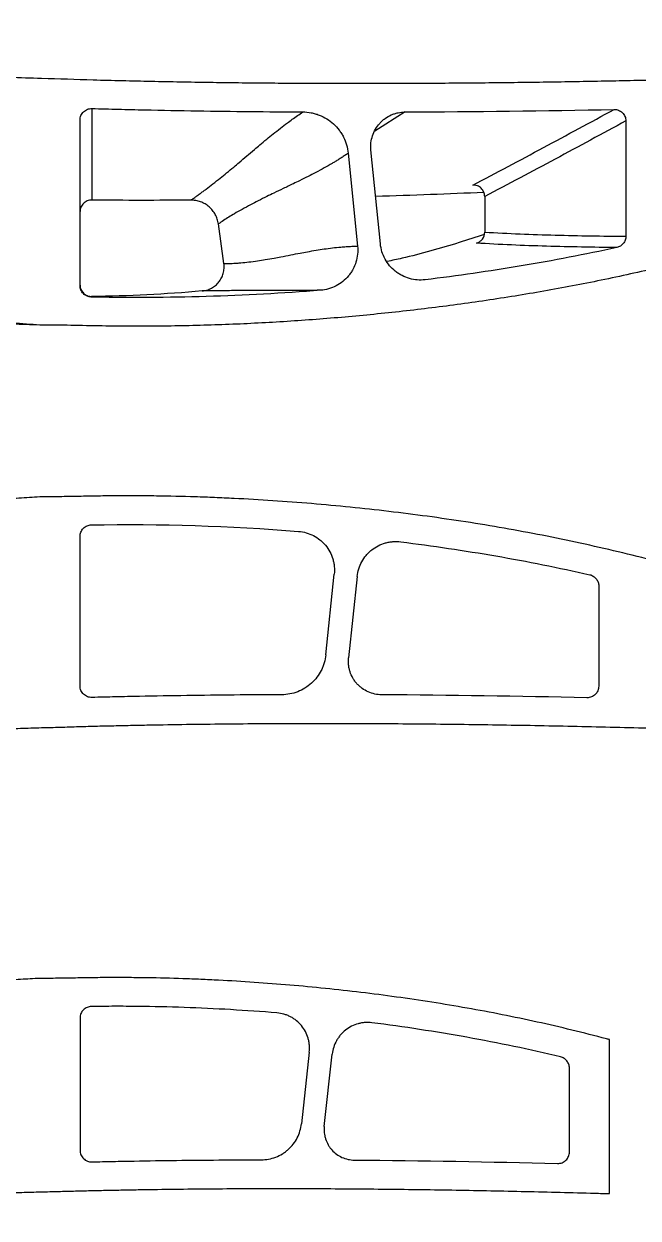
# Model space of a CAD drawing. Header units: millimetres. Extents: x -272 to 1189, y 0 to 841.
# Drawn here: x -214.7 to -161.2, y 599.7 to 703.7 of the extents above; entities that cross this region are included whole.
import ezdxf

# ---------------------------------------------------------------- set-up
doc = ezdxf.new("R2010")
doc.units = ezdxf.units.MM

msp = doc.modelspace()

# ---------------------------------------------------------------- linework, layer by layer
at = {"color": 7, "linetype": 'Continuous', "lineweight": 25}
for p, q in [((-181.4781, 695.9837), (-184.1247, 694.3139)), ((-209.7827, 680.8739), (-209.7827, 695.2844)), ((-162.2631, 695.2032), (-162.2631, 685.1601)), ((-186.4363, 692.3903), (-185.6239, 684.3042)), ((-183.634, 684.5052), (-184.4554, 692.6809)), ((-174.5509, 688.619), (-174.5509, 685.5291)), ((-197.2618, 682.7812), (-197.7391, 686.2383)), ((-209.7827, 646.0251), (-209.7827, 659.0466)), ((-188.3847, 648.7303), (-187.6508, 655.7485)), ((-185.6583, 655.5614), (-186.4008, 648.463)), ((-164.6261, 654.7333), (-164.6261, 645.9999)), ((-209.7827, 617.1285), (-209.7827, 605.6065)), ((-163.6782, 601.8411), (-163.6782, 615.2464)), ((-189.8219, 614.1602), (-190.5063, 607.9247)), ((-188.5178, 607.6967), (-187.8267, 613.9876)), ((-167.1782, 605.4631), (-167.1782, 612.7712))]:
    msp.add_line(p, q, dxfattribs=at)
at = {"color": 7, "linetype": 'Continuous', "lineweight": 25, "flags": 128}
msp.add_lwpolyline([(-208.7517, 696.2842), (-208.7518, 696.2398), (-208.7523, 696.0623), (-208.7541, 695.3526), (-208.7616, 692.5192), (-208.7666, 690.4117), (-208.7734, 688.3108)], dxfattribs=at)
at = {"color": 7, "linetype": 'Continuous', "lineweight": 25}
for points, knots in [([(-213.1343, 698.9201), (-211.6371, 698.8949), (-209.2985, 698.7912), (-206.1149, 698.7174), (-203.5845, 698.6573), (-201.0544, 698.6098), (-198.5252, 698.5677), (-195.9973, 698.5355), (-193.4697, 698.5091), (-190.9423, 698.4919), (-188.4146, 698.4801), (-185.8866, 698.4762), (-183.3585, 698.4777), (-180.8311, 698.486), (-178.3045, 698.5), (-175.7786, 698.5204), (-173.2528, 698.5458), (-170.7269, 698.5776), (-168.2007, 698.6146), (-165.6744, 698.6575), (-163.1485, 698.7048), (-160.6234, 698.7586), (-158.0988, 698.8148), (-155.5744, 698.8757), (-153.0497, 698.9393), (-150.5246, 699.0056), (-147.9991, 699.0738), (-145.4736, 699.1433), (-142.9488, 699.2178), (-140.4247, 699.2981), (-137.9014, 699.3891), (-135.3782, 699.4912), (-132.8555, 699.6101), (-130.332, 699.7468), (-127.8086, 699.9039), (-125.2858, 700.0846), (-122.7649, 700.2884), (-120.246, 700.5168), (-117.7292, 700.7734), (-115.2144, 701.0575), (-113.1178, 701.3189), (-111.4384, 701.5448), (-110.1759, 701.7255), (-108.9156, 701.918), (-107.6585, 702.1272), (-106.4051, 702.3534), (-105.1559, 702.6016), (-103.9033, 702.8726), (-102.4785, 703.2174), (-101.4679, 703.4706), (-100.8861, 703.6505)], [0.000000345, 0.000000345, 0.000000345, 0.000000345, 0.039898338, 0.062375182, 0.084856831, 0.107347172, 0.129807277, 0.152263507, 0.174716737, 0.197166748, 0.219614308, 0.24207271, 0.264533569, 0.286983546, 0.309422927, 0.331860714, 0.354297153, 0.376732241, 0.399175083, 0.421621345, 0.444062332, 0.466498061, 0.488924444, 0.511354789, 0.533784812, 0.556223473, 0.578666397, 0.601109154, 0.623547151, 0.645975927, 0.668404475, 0.690833213, 0.713267434, 0.735703901, 0.758175394, 0.780639748, 0.80310346, 0.825569188, 0.848036127, 0.870516133, 0.893008687, 0.904338802, 0.91566953, 0.926994857, 0.938311018, 0.949626763, 0.960935433, 0.97224771, 0.983775525, 1, 1, 1, 1]), ([(-100.8861, 702.5749), (-101.454, 702.3282), (-102.4455, 701.9279), (-103.8494, 701.3669), (-105.0956, 700.8868), (-106.3384, 700.4177), (-107.5845, 699.9578), (-108.8328, 699.5039), (-110.0829, 699.055), (-111.3335, 698.6066), (-113.0016, 698.0109), (-115.084, 697.2597), (-117.5799, 696.3521), (-120.0738, 695.4409), (-122.5654, 694.524), (-125.0569, 693.6062), (-127.5484, 692.6867), (-130.0364, 691.7698), (-132.5209, 690.8558), (-135.0034, 689.9505), (-137.4896, 689.0569), (-139.9809, 688.179), (-142.4801, 687.3231), (-144.9881, 686.4927), (-147.4886, 685.6989), (-149.9817, 684.9449), (-152.4671, 684.2319), (-154.9618, 683.5537), (-157.4663, 682.912), (-159.9797, 682.3064), (-162.502, 681.7371), (-165.0191, 681.2092), (-167.5297, 680.7206), (-170.0327, 680.2711), (-172.5414, 679.8574), (-175.0554, 679.4763), (-177.5744, 679.1286), (-180.0981, 678.8119), (-182.6205, 678.5269), (-185.1409, 678.272), (-187.6585, 678.0469), (-190.1781, 677.8518), (-192.6994, 677.6875), (-195.2227, 677.5524), (-197.7478, 677.4495), (-200.2757, 677.3774), (-202.8053, 677.3354), (-205.3362, 677.3277), (-208.8288, 677.3594), (-211.4769, 677.4415), (-213.2827, 677.4407)], [0, 0, 0, 0, 0.01598777, 0.02760342, 0.03903768, 0.05046865, 0.06190106, 0.07333252, 0.08476444, 0.09619655, 0.10763556, 0.13049922, 0.1533554, 0.17620712, 0.19905446, 0.22190714, 0.24476251, 0.26762472, 0.29037137, 0.31311579, 0.33584914, 0.35858632, 0.38131738, 0.40405505, 0.42679851, 0.44905399, 0.47130481, 0.49355542, 0.5158042, 0.5380558, 0.56030563, 0.58256543, 0.60445808, 0.62634262, 0.64822472, 0.67010638, 0.69199188, 0.71388181, 0.73577561, 0.75753483, 0.77928785, 0.80103746, 0.82278231, 0.84452564, 0.86627906, 0.888033, 0.90982087, 0.93159916, 0.95337978, 1, 1, 1, 1]), ([(-213.2827, 677.4407), (-214.8491, 677.5503), (-217.2658, 677.7427), (-220.5352, 677.9871), (-223.0859, 678.2291), (-225.6325, 678.5077), (-228.1734, 678.8304), (-230.7083, 679.1963), (-233.2362, 679.6079), (-235.3448, 679.9937), (-237.0382, 680.3277), (-238.3188, 680.5954), (-239.5965, 680.8748), (-240.8709, 681.1685), (-242.1423, 681.4755), (-243.4107, 681.7962), (-244.6869, 682.1341), (-245.9706, 682.4889), (-247.2609, 682.8629), (-248.5462, 683.253), (-249.8256, 683.6622), (-251.0995, 684.0889), (-252.3669, 684.5359), (-253.4246, 684.9297), (-254.2766, 685.2583), (-254.9248, 685.5164), (-255.5706, 685.78), (-256.2128, 686.0514), (-256.852, 686.3288), (-257.4871, 686.6143), (-258.1283, 686.9127), (-258.7761, 687.2236), (-259.4287, 687.5498), (-260.0776, 687.884), (-260.7213, 688.2293), (-261.3615, 688.5843), (-261.9977, 688.9502), (-262.6477, 689.337), (-263.3102, 689.7455), (-263.983, 690.1768), (-264.6471, 690.619), (-265.2997, 691.0722), (-265.9391, 691.5341), (-266.5619, 692.0054), (-267.0908, 692.4234), (-267.5299, 692.7862), (-267.8881, 693.0897), (-268.2424, 693.4024), (-268.5979, 693.7239), (-268.9556, 694.0591), (-269.3187, 694.4096), (-269.7299, 694.8185), (-270.1878, 695.2858), (-270.6694, 695.8192), (-271.1112, 696.3728), (-271.4816, 696.9426), (-271.7515, 697.523), (-271.8917, 698.1158), (-271.85, 698.6339), (-271.7427, 698.9684), (-271.6138, 699.1865), (-271.4947, 699.4241), (-271.257, 699.7152), (-270.965, 700.0157), (-270.6341, 700.2875), (-270.2796, 700.5293), (-269.9222, 700.7277), (-269.5704, 700.8839), (-269.2295, 701.0049), (-268.8858, 701.1006), (-268.5398, 701.176), (-268.1918, 701.2344), (-267.8423, 701.2817), (-267.4001, 701.3312), (-266.8649, 701.3824), (-266.2364, 701.4328), (-265.6062, 701.4717), (-264.9747, 701.5004), (-264.3425, 701.5215), (-263.7098, 701.5326), (-263.0766, 701.5373), (-262.4434, 701.5329), (-261.8104, 701.5231), (-261.1779, 701.5076), (-260.5458, 701.4876), (-259.9137, 701.464), (-259.2817, 701.4382), (-258.6493, 701.4101), (-258.0166, 701.3812), (-257.3836, 701.3522), (-256.7507, 701.321), (-256.1178, 701.2898), (-255.485, 701.2577), (-254.852, 701.2237), (-254.0075, 701.1773), (-252.9517, 701.1165), (-251.6847, 701.0384), (-250.4182, 700.9581), (-249.1519, 700.8739), (-247.8857, 700.7889), (-246.6194, 700.7027), (-245.353, 700.6156), (-244.0863, 700.5304), (-242.8197, 700.4448), (-241.5532, 700.3616), (-240.2869, 700.2781), (-239.0204, 700.1965), (-237.7536, 700.1164), (-236.0652, 700.0117), (-233.9553, 699.8846), (-231.4239, 699.7392), (-228.8926, 699.6017), (-226.3612, 699.4704), (-223.8291, 699.348), (-221.2962, 699.2324), (-217.7315, 699.0829), (-215.0107, 698.9807), (-213.1343, 698.9201)], [0, 0, 0, 0, 0.037810127, 0.058378142, 0.078944165, 0.099502757, 0.120062306, 0.140618196, 0.161171844, 0.181730392, 0.192232993, 0.202733734, 0.213231801, 0.223726436, 0.234226583, 0.244725708, 0.255230035, 0.266014973, 0.276796177, 0.287577874, 0.298358395, 0.309139928, 0.31992681, 0.330717371, 0.336315928, 0.341916893, 0.34751551, 0.353112043, 0.35870546, 0.364292741, 0.369880161, 0.375736121, 0.381592742, 0.387447349, 0.393312559, 0.399182199, 0.405074118, 0.410984135, 0.41739554, 0.423814744, 0.430225953, 0.436607106, 0.442946104, 0.449218507, 0.455412895, 0.459176702, 0.462934888, 0.466716263, 0.470556156, 0.474475231, 0.47851987, 0.482707985, 0.488439354, 0.49427259, 0.500005689, 0.505479778, 0.510596009, 0.515360546, 0.519964911, 0.522941483, 0.523713317, 0.526061566, 0.529321954, 0.532702959, 0.536149006, 0.539609724, 0.543025292, 0.545975002, 0.548870241, 0.551727175, 0.554561889, 0.557391908, 0.560223219, 0.563052882, 0.568106577, 0.573167981, 0.578234398, 0.583311455, 0.588388324, 0.593465992, 0.598549122, 0.603634584, 0.60871431, 0.613792524, 0.618869059, 0.62394358, 0.629023617, 0.634100922, 0.639186879, 0.644273168, 0.649360468, 0.654444114, 0.659532454, 0.664617865, 0.669708001, 0.679898873, 0.690085219, 0.700273946, 0.710457126, 0.720645539, 0.730830795, 0.741020462, 0.751213282, 0.761401695, 0.771588867, 0.781775629, 0.79196117, 0.802149496, 0.812340623, 0.832694999, 0.853048018, 0.873395476, 0.893737901, 0.914086761, 0.934438591, 0.95479294, 0.999999721, 0.999999721, 0.999999721, 0.999999721]), ([(-209.7827, 695.2844), (-209.7827, 695.3518), (-209.776, 695.418), (-209.7496, 695.5482), (-209.7296, 695.6129), (-209.6776, 695.7358), (-209.6458, 695.7941), (-209.5705, 695.9042), (-209.5268, 695.956), (-209.3837, 696.0949), (-209.2685, 696.1688), (-209.0828, 696.2409), (-209.0177, 696.259), (-208.8857, 696.2816), (-208.819, 696.2863), (-208.7517, 696.2842)], [0, 0, 0, 0, 0.125, 0.125, 0.25, 0.25, 0.375, 0.375, 0.5, 0.5, 0.75, 0.75, 0.875, 0.875, 1, 1, 1, 1]), ([(-208.7517, 696.2842), (-207.9872, 696.2604), (-207.2226, 696.2418), (-205.6932, 696.2062), (-204.9286, 696.1875), (-202.6345, 696.1371), (-201.1049, 696.1089), (-196.5158, 696.0359), (-193.4555, 696.0048), (-190.3953, 695.989)], [0, 0, 0, 0, 0.125, 0.125, 0.25, 0.25, 0.5, 0.5, 1, 1, 1, 1]), ([(-200.1353, 688.3087), (-200.0466, 688.3709), (-199.8677, 688.4963), (-199.6023, 688.6858), (-199.3366, 688.8782), (-199.0712, 689.0736), (-198.6911, 689.3579), (-198.1883, 689.7443), (-197.5956, 690.2143), (-196.9979, 690.7015), (-196.45, 691.1569), (-195.8691, 691.6472), (-195.2687, 692.1571), (-194.6744, 692.6617), (-194.0958, 693.1495), (-193.5536, 693.5995), (-192.9579, 694.0835), (-192.3602, 694.5553), (-191.8035, 694.9803), (-191.3052, 695.3477), (-190.8601, 695.6671), (-190.5509, 695.8813), (-190.3953, 695.989)], [0, 0, 0, 0, 0.02421834, 0.04882744, 0.07382728, 0.09921784, 0.12499913, 0.18473731, 0.24999883, 0.30847623, 0.37499927, 0.42789567, 0.50000019, 0.57420433, 0.6250011, 0.69058531, 0.75000151, 0.81414331, 0.8750011, 0.91616681, 0.95783308, 1, 1, 1, 1]), ([(-190.3953, 695.989), (-190.1491, 695.9878), (-189.9064, 695.964), (-189.5475, 695.8956), (-189.4288, 695.8674), (-189.1931, 695.7997), (-189.0761, 695.7602), (-188.7349, 695.6271), (-188.5177, 695.5187), (-188.1036, 695.2625), (-187.9055, 695.1131), (-187.5451, 694.7855), (-187.381, 694.6066), (-187.1592, 694.3153), (-187.089, 694.2138), (-186.9591, 694.0058), (-186.8993, 693.8996), (-186.7351, 693.574), (-186.6458, 693.3481), (-186.5083, 692.8779), (-186.4609, 692.6353), (-186.4363, 692.3903)], [0, 0, 0, 0, 0.125, 0.125, 0.1875, 0.1875, 0.25, 0.25, 0.375, 0.375, 0.5, 0.5, 0.625, 0.625, 0.6875, 0.6875, 0.75, 0.75, 0.875, 0.875, 1, 1, 1, 1]), ([(-184.4554, 692.6809), (-184.4765, 692.8904), (-184.4754, 693.0988), (-184.4302, 693.5133), (-184.3852, 693.7207), (-184.2553, 694.1157), (-184.1705, 694.3054), (-183.9597, 694.6688), (-183.8363, 694.8377), (-183.6276, 695.069), (-183.554, 695.1425), (-183.3984, 695.2826), (-183.3163, 695.349), (-183.0629, 695.533), (-182.8832, 695.6369), (-182.5975, 695.7647), (-182.4989, 695.8027), (-182.3, 695.8677), (-182.1995, 695.8948), (-181.8953, 695.9602), (-181.6887, 695.9829), (-181.4781, 695.9837)], [0, 0, 0, 0, 0.125, 0.125, 0.25, 0.25, 0.375, 0.375, 0.5, 0.5, 0.5625, 0.5625, 0.625, 0.625, 0.75, 0.75, 0.8125, 0.8125, 0.875, 0.875, 1, 1, 1, 1]), ([(-175.588, 689.6177), (-173.5358, 690.6943), (-171.4845, 691.786), (-167.383, 693.9843), (-165.3328, 695.0912), (-163.2828, 696.2024)], [0, 0, 0, 0, 0.5, 0.5, 1, 1, 1, 1]), ([(-163.2828, 696.2024), (-163.216, 696.2038), (-163.1501, 696.1984), (-163.0204, 696.175), (-162.9558, 696.1566), (-162.8325, 696.1078), (-162.774, 696.0775), (-162.663, 696.0055), (-162.6104, 695.9634), (-162.469, 695.825), (-162.3926, 695.7126), (-162.2903, 695.4697), (-162.2631, 695.3369), (-162.2631, 695.2032)], [0, 0, 0, 0, 0.125, 0.125, 0.25, 0.25, 0.375, 0.375, 0.5, 0.5, 0.75, 0.75, 1, 1, 1, 1]), ([(-162.2631, 695.2032), (-164.311, 694.092), (-166.359, 692.9852), (-170.455, 690.787), (-172.503, 689.6954), (-174.5509, 688.619)], [0, 0, 0, 0, 0.5, 0.5, 1, 1, 1, 1]), ([(-186.4363, 692.3903), (-186.5311, 692.327), (-186.7199, 692.201), (-187.0025, 692.0185), (-187.2834, 691.8416), (-187.5624, 691.6705), (-187.9763, 691.4237), (-188.5396, 691.1028), (-189.2348, 690.7279), (-189.9507, 690.3598), (-190.6023, 690.0362), (-191.3265, 689.686), (-192.0698, 689.33), (-192.8406, 688.9611), (-193.5665, 688.6092), (-194.245, 688.271), (-194.9636, 687.8997), (-195.6548, 687.5244), (-196.2839, 687.1635), (-196.822, 686.8367), (-197.2863, 686.542), (-197.5896, 686.3386), (-197.7391, 686.2383)], [0, 0, 0, 0, 0.02538874, 0.05058297, 0.07558271, 0.10038798, 0.12499878, 0.18579231, 0.24999841, 0.3091619, 0.37499897, 0.42193997, 0.50000009, 0.57080313, 0.62500122, 0.69136844, 0.75000177, 0.81525334, 0.87500137, 0.91785498, 0.9595212, 1, 1, 1, 1]), ([(-174.5509, 688.619), (-174.5509, 688.6865), (-174.5577, 688.753), (-174.5843, 688.8836), (-174.6045, 688.9485), (-174.6569, 689.0718), (-174.689, 689.1301), (-174.7648, 689.2404), (-174.8089, 689.2923), (-174.9529, 689.4311), (-175.0688, 689.5047), (-175.2556, 689.5762), (-175.321, 689.594), (-175.4535, 689.6159), (-175.5204, 689.6202), (-175.588, 689.6177)], [0, 0, 0, 0, 0.125, 0.125, 0.25, 0.25, 0.375, 0.375, 0.5, 0.5, 0.75, 0.75, 0.875, 0.875, 1, 1, 1, 1]), ([(-208.7734, 688.3108), (-208.8399, 688.3114), (-208.9052, 688.3055), (-209.034, 688.281), (-209.098, 688.2621), (-209.2201, 688.2125), (-209.278, 688.182), (-209.3878, 688.1097), (-209.4397, 688.0675), (-209.5795, 687.9291), (-209.6549, 687.8171), (-209.7559, 687.5755), (-209.7827, 687.4434), (-209.7827, 687.3106)], [0, 0, 0, 0, 0.125, 0.125, 0.25, 0.25, 0.375, 0.375, 0.5, 0.5, 0.75, 0.75, 1, 1, 1, 1]), ([(-200.1353, 688.3087), (-201.575, 688.297), (-203.0146, 688.2909), (-205.894, 688.2921), (-207.3337, 688.2974), (-208.7734, 688.3108)], [0, 0, 0, 0, 0.5, 0.5, 1, 1, 1, 1]), ([(-197.7391, 686.2383), (-197.759, 686.3824), (-197.7916, 686.5224), (-197.881, 686.7948), (-197.9384, 686.928), (-198.0767, 687.1826), (-198.1564, 687.302), (-198.3362, 687.5255), (-198.4374, 687.6305), (-198.656, 687.8194), (-198.7725, 687.903), (-199.0199, 688.0489), (-199.1521, 688.1116), (-199.4225, 688.211), (-199.561, 688.2482), (-199.8443, 688.2977), (-199.9899, 688.3099), (-200.1353, 688.3087)], [0, 0, 0, 0, 0.125, 0.125, 0.25, 0.25, 0.375, 0.375, 0.5, 0.5, 0.625, 0.625, 0.75, 0.75, 0.875, 0.875, 1, 1, 1, 1]), ([(-184.0509, 688.6543), (-182.4545, 688.7056), (-179.3165, 688.8065), (-176.1799, 688.9409), (-174.639, 689.007)], [0, 0, 0, 0, 0.50874379, 1, 1, 1, 1]), ([(-174.5783, 685.3331), (-175.3117, 685.0908), (-177.6766, 684.3095), (-180.5024, 683.5175), (-182.6115, 683.0601), (-183.0414, 682.9668)], [0, 0, 0, 0, 0.26358934, 0.84988932, 1, 1, 1, 1]), ([(-175.2739, 684.5685), (-175.1697, 684.5985), (-175.0731, 684.6443), (-174.8949, 684.767), (-174.8173, 684.8413), (-174.6224, 685.0999), (-174.5509, 685.3122), (-174.5509, 685.5291)], [0, 0, 0, 0, 0.25, 0.25, 0.5, 0.5, 1, 1, 1, 1]), ([(-174.5509, 685.5291), (-172.503, 685.4027), (-170.455, 685.325), (-166.359, 685.2133), (-164.3111, 685.1805), (-162.2631, 685.1601)], [0, 0, 0, 0, 0.5, 0.5, 1, 1, 1, 1]), ([(-162.2631, 685.1601), (-162.2631, 685.046), (-162.2821, 684.935), (-162.3581, 684.7197), (-162.4131, 684.6213), (-162.5563, 684.4437), (-162.6409, 684.3692), (-162.835, 684.2494), (-162.9393, 684.2073), (-163.0509, 684.183)], [0, 0, 0, 0, 0.25, 0.25, 0.5, 0.5, 0.75, 0.75, 1, 1, 1, 1]), ([(-197.2618, 682.7812), (-197.1668, 682.7826), (-196.975, 682.7854), (-196.6853, 682.7953), (-196.3906, 682.8096), (-196.0911, 682.8289), (-195.6577, 682.8638), (-195.0697, 682.9259), (-194.3595, 683.0213), (-193.6226, 683.1382), (-192.9487, 683.2564), (-192.2091, 683.3956), (-191.4545, 683.5413), (-190.6828, 683.6904), (-189.9497, 683.8278), (-189.2587, 683.9486), (-188.5283, 684.0637), (-187.8121, 684.1594), (-187.167, 684.2273), (-186.6067, 684.2694), (-186.1185, 684.2946), (-185.7896, 684.301), (-185.6239, 684.3042)], [0, 0, 0, 0, 0.024044596, 0.048566815, 0.073566663, 0.099044147, 0.124999273, 0.184440508, 0.24999895, 0.308079993, 0.374999286, 0.42463911, 0.500000063, 0.570952213, 0.625000843, 0.690212322, 0.750001183, 0.813942208, 0.875000847, 0.916026051, 0.957692426, 1, 1, 1, 1]), ([(-185.6239, 684.3042), (-185.6004, 684.071), (-185.6006, 683.8391), (-185.6464, 683.3777), (-185.6931, 683.1462), (-185.8294, 682.7034), (-185.9189, 682.4904), (-186.0854, 682.1835), (-186.1466, 682.083), (-186.2773, 681.8908), (-186.3471, 681.7984), (-186.5694, 681.5326), (-186.7356, 681.3694), (-187.1004, 681.0772), (-187.2945, 680.9513), (-187.7053, 680.739), (-187.9244, 680.652), (-188.3717, 680.5245), (-188.6002, 680.4832), (-188.8338, 680.4648)], [0, 0, 0, 0, 0.125, 0.125, 0.25, 0.25, 0.375, 0.375, 0.4375, 0.4375, 0.5, 0.5, 0.625, 0.625, 0.75, 0.75, 0.875, 0.875, 1, 1, 1, 1]), ([(-179.7228, 681.3807), (-179.9554, 681.3522), (-180.1874, 681.3472), (-180.6499, 681.3829), (-180.8825, 681.4244), (-181.3283, 681.5508), (-181.5434, 681.6355), (-181.854, 681.7951), (-181.9559, 681.8541), (-182.1511, 681.9805), (-182.245, 682.0482), (-182.5159, 682.2644), (-182.6828, 682.427), (-182.9833, 682.7852), (-183.1135, 682.9765), (-183.335, 683.3826), (-183.4269, 683.5999), (-183.5643, 684.0444), (-183.6106, 684.272), (-183.634, 684.5052)], [0, 0, 0, 0, 0.125, 0.125, 0.25, 0.25, 0.375, 0.375, 0.4375, 0.4375, 0.5, 0.5, 0.625, 0.625, 0.75, 0.75, 0.875, 0.875, 1, 1, 1, 1]), ([(-163.0509, 684.183), (-165.8181, 683.581), (-168.5913, 683.0503), (-174.1491, 682.1217), (-176.9335, 681.7228), (-179.7228, 681.3807)], [0, 0, 0, 0, 0.5, 0.5, 1, 1, 1, 1]), ([(-163.0509, 684.183), (-165.0918, 684.2049), (-167.1315, 684.2396), (-171.2068, 684.3564), (-173.2426, 684.4372), (-175.2739, 684.5685)], [0, 0, 0, 0, 0.5, 0.5, 1, 1, 1, 1]), ([(-199.1567, 680.4027), (-199.0143, 680.4154), (-198.8756, 680.4422), (-198.6054, 680.5231), (-198.4725, 680.578), (-198.2229, 680.7121), (-198.1061, 680.791), (-197.8885, 680.9724), (-197.788, 681.0753), (-197.6121, 681.2958), (-197.5355, 681.4144), (-197.4058, 681.6692), (-197.3549, 681.801), (-197.28, 682.0729), (-197.256, 682.2145), (-197.2373, 682.4979), (-197.2423, 682.6395), (-197.2618, 682.7812)], [0, 0, 0, 0, 0.125, 0.125, 0.25, 0.25, 0.375, 0.375, 0.5, 0.5, 0.625, 0.625, 0.75, 0.75, 0.875, 0.875, 1, 1, 1, 1]), ([(-209.7827, 680.924), (-209.7827, 680.8576), (-209.7762, 680.7923), (-209.7505, 680.6638), (-209.7311, 680.6), (-209.6804, 680.4784), (-209.6494, 680.4207), (-209.5761, 680.3117), (-209.5334, 680.2601), (-209.3937, 680.1216), (-209.2812, 680.0472), (-209.0386, 679.9485), (-208.9064, 679.9228), (-208.7736, 679.924)], [0, 0, 0, 0, 0.125, 0.125, 0.25, 0.25, 0.375, 0.375, 0.5, 0.5, 0.75, 0.75, 1, 1, 1, 1]), ([(-208.8027, 679.8741), (-208.8679, 679.8754), (-208.9318, 679.883), (-209.0575, 679.9102), (-209.1198, 679.9302), (-209.2386, 679.9815), (-209.2949, 680.0126), (-209.4012, 680.0854), (-209.4515, 680.1276), (-209.5417, 680.2196), (-209.5821, 680.2696), (-209.6534, 680.3778), (-209.6838, 680.4356), (-209.7569, 680.614), (-209.7827, 680.7435), (-209.7827, 680.8739)], [0, 0, 0, 0, 0.125, 0.125, 0.25, 0.25, 0.375, 0.375, 0.5, 0.5, 0.625, 0.625, 0.75, 0.75, 1, 1, 1, 1]), ([(-188.8338, 680.4648), (-192.1482, 680.2041), (-195.4692, 680.0219), (-200.4613, 679.8721), (-202.127, 679.842), (-204.6283, 679.83), (-205.4626, 679.8316), (-207.132, 679.8447), (-207.9672, 679.8574), (-208.8027, 679.8741)], [0, 0, 0, 0, 0.5, 0.5, 0.75, 0.75, 0.875, 0.875, 1, 1, 1, 1]), ([(-208.7736, 679.924), (-208.7802, 679.9045), (-208.7871, 679.893), (-208.7981, 679.879), (-208.8008, 679.876), (-208.8027, 679.8741)], [0, 0, 0, 0, 0.5, 0.5, 1, 1, 1, 1]), ([(-188.8338, 680.4648), (-188.9326, 680.4635), (-189.1293, 680.4608), (-189.4173, 680.4572), (-189.6987, 680.4539), (-189.9732, 680.451), (-190.3741, 680.4473), (-190.9031, 680.4433), (-191.5357, 680.4399), (-192.1655, 680.4378), (-192.7491, 680.4367), (-193.3617, 680.4363), (-194.0004, 680.4363), (-194.6288, 680.4362), (-195.2464, 680.4358), (-195.8197, 680.4347), (-196.4553, 680.4324), (-197.0841, 680.4286), (-197.6794, 680.4233), (-198.2081, 680.4172), (-198.6791, 680.4107), (-198.9991, 680.4054), (-199.1567, 680.4027)], [0, 0, 0, 0, 0.02542457, 0.05063673, 0.07563652, 0.10042395, 0.12499903, 0.18602598, 0.2499987, 0.30971548, 0.37499914, 0.42863323, 0.50000009, 0.57471654, 0.62500104, 0.69182768, 0.75000147, 0.81550466, 0.87500108, 0.91793778, 0.9596041, 1, 1, 1, 1]), ([(-213.2827, 677.4407), (-214.4903, 677.4696), (-216.7239, 677.5232), (-218.9439, 677.773), (-219.9637, 677.8877)], [0, 0, 0, 0, 0.540625407, 1, 1, 1, 1]), ([(-213.2827, 662.4825), (-213.8895, 662.4477), (-215.1027, 662.3681), (-216.921, 662.2321), (-218.7384, 662.0938), (-220.5547, 661.9474), (-222.3677, 661.7714), (-224.1783, 661.577), (-225.9856, 661.3592), (-228.3907, 661.0371), (-231.3874, 660.5756), (-234.368, 660.0278), (-236.7412, 659.5368), (-238.5147, 659.141), (-240.2814, 658.7173), (-242.0407, 658.2654), (-243.7921, 657.7849), (-245.5346, 657.2744), (-247.2663, 656.7292), (-248.9861, 656.1485), (-250.6917, 655.5277), (-252.3812, 654.8652), (-254.0514, 654.1554), (-255.696, 653.3888), (-257.3107, 652.5612), (-258.8909, 651.6697), (-260.4341, 650.7159), (-261.6851, 649.8671), (-262.6601, 649.1519), (-263.3766, 648.596), (-264.0765, 648.0192), (-264.7563, 647.419), (-265.3072, 646.9016), (-265.7379, 646.4774), (-266.0578, 646.1561), (-266.3725, 645.8297), (-266.6781, 645.4949), (-266.9716, 645.149), (-267.2467, 644.7886), (-267.4556, 644.4734), (-267.6036, 644.2098), (-267.7037, 644.0064), (-267.7755, 643.8316), (-267.8246, 643.6888), (-267.8571, 643.5802), (-267.8844, 643.4703), (-267.9129, 643.322), (-267.9355, 643.1341), (-267.9337, 642.9448), (-267.9203, 642.7943), (-267.904, 642.6823), (-267.8819, 642.5711), (-267.8526, 642.462), (-267.8157, 642.355), (-267.7652, 642.2539), (-267.7112, 642.1546), (-267.6599, 642.0536), (-267.6034, 641.9554), (-267.5399, 641.8615), (-267.4714, 641.7714), (-267.3745, 641.6556), (-267.1975, 641.459), (-266.9738, 641.2552), (-266.7341, 641.071), (-266.4854, 640.8991), (-266.1584, 640.7093), (-265.6053, 640.4627), (-264.8729, 640.2654), (-263.973, 640.1483), (-263.0702, 640.0643), (-262.1653, 640.0024), (-261.2592, 639.964), (-260.3524, 639.9436), (-259.4454, 639.9418), (-258.5385, 639.955), (-257.6318, 639.9803), (-256.7254, 640.0141), (-255.8191, 640.0536), (-254.913, 640.0954), (-254.0068, 640.1391), (-252.7987, 640.1999), (-251.2887, 640.2817), (-249.4771, 640.3909), (-247.6657, 640.508), (-245.8545, 640.6306), (-244.0431, 640.7555), (-242.2314, 640.8804), (-240.4191, 641.0029), (-238.6064, 641.1235), (-236.7932, 641.2415), (-234.9793, 641.3558), (-233.1648, 641.4669), (-230.7445, 641.6102), (-228.3228, 641.745), (-225.8997, 641.8722), (-224.0816, 641.9632), (-222.2627, 642.05), (-220.7464, 642.1189), (-219.5329, 642.171), (-218.6225, 642.2096), (-217.712, 642.2474), (-216.8013, 642.2825), (-215.8902, 642.3148), (-214.6753, 642.3552), (-213.7637, 642.3832), (-212.6124, 642.411), (-211.5254, 642.4382), (-210.1665, 642.4825), (-209.079, 642.5148), (-207.9912, 642.5449), (-206.6307, 642.5741), (-204.9977, 642.6106), (-202.8194, 642.6522), (-200.095, 642.6956), (-196.8234, 642.7336), (-193.5498, 642.7578), (-190.2745, 642.769), (-186.9975, 642.7682), (-183.7192, 642.7565), (-180.4398, 642.7332), (-177.1593, 642.6996), (-172.7844, 642.6409), (-167.3145, 642.5416), (-160.7499, 642.3864), (-155.28, 642.2357), (-150.9048, 642.1104), (-147.6242, 642.0097), (-144.3447, 641.8971), (-141.0668, 641.7647), (-137.7911, 641.6048), (-134.5184, 641.4115), (-131.2497, 641.1776), (-127.9859, 640.9019), (-125.271, 640.633), (-123.1029, 640.392), (-121.4787, 640.199), (-119.8566, 639.9924), (-118.237, 639.7714), (-116.6206, 639.532), (-115.0086, 639.2677), (-113.4029, 638.9713), (-111.8043, 638.64), (-110.2175, 638.2606), (-109.1632, 637.9929), (-108.6434, 637.834)], [0, 0, 0, 0, 0.00825074, 0.01650149, 0.02475223, 0.03300297, 0.04125371, 0.04950446, 0.0577552, 0.06600594, 0.08250743, 0.09900892, 0.10725966, 0.1155104, 0.12376114, 0.13201189, 0.14026263, 0.14851337, 0.15676412, 0.16501486, 0.1732656, 0.18151635, 0.18976709, 0.19801783, 0.20626857, 0.21451932, 0.22277006, 0.2310208, 0.23514617, 0.23927155, 0.24339692, 0.24752229, 0.25164766, 0.25371035, 0.25577303, 0.25783572, 0.2598984, 0.26196109, 0.26402378, 0.26608646, 0.2671178, 0.26814915, 0.26918049, 0.26969616, 0.27021183, 0.2707275, 0.27124318, 0.27227452, 0.27330586, 0.27382153, 0.2743372, 0.27485288, 0.27536855, 0.27588422, 0.27639989, 0.27691556, 0.27743123, 0.2779469, 0.27846258, 0.27897825, 0.27949392, 0.28052526, 0.28258795, 0.28361929, 0.28465063, 0.28671332, 0.288776, 0.29290138, 0.29702675, 0.30115212, 0.30527749, 0.30940286, 0.31352823, 0.3176536, 0.32177898, 0.32590435, 0.33002972, 0.33415509, 0.33828046, 0.34240583, 0.3465312, 0.35478195, 0.36303269, 0.37128343, 0.37953418, 0.38778492, 0.39603566, 0.40428641, 0.41253715, 0.42078789, 0.42903863, 0.43728938, 0.44554012, 0.46204161, 0.47029235, 0.47854309, 0.48679384, 0.49504458, 0.49916995, 0.50329532, 0.50742069, 0.51154606, 0.51567144, 0.51979681, 0.52804755, 0.52804755, 0.53542181, 0.54279606, 0.54648319, 0.55017032, 0.55754458, 0.56491884, 0.57229309, 0.58704161, 0.60179012, 0.61653863, 0.63128715, 0.64603566, 0.66078418, 0.67553269, 0.6902812, 0.70502972, 0.73452675, 0.76402378, 0.7935208, 0.80826932, 0.82301783, 0.83776635, 0.85251486, 0.86726337, 0.88201189, 0.8967604, 0.91150892, 0.92625743, 0.93363169, 0.94100594, 0.9483802, 0.95575446, 0.96312871, 0.97050297, 0.97787723, 0.98525149, 0.99262574, 1, 1, 1, 1]), ([(-108.6438, 638.9148), (-109.1609, 639.139), (-110.2052, 639.5633), (-111.7758, 640.1893), (-113.3555, 640.792), (-114.94, 641.382), (-116.5291, 641.9594), (-118.1196, 642.5328), (-119.7108, 643.1044), (-121.8302, 643.8725), (-124.4771, 644.8393), (-127.6503, 646.0078), (-130.8213, 647.1822), (-133.9921, 648.3571), (-137.1629, 649.5319), (-141.3949, 651.0869), (-145.6409, 652.6036), (-149.9177, 654.0319), (-154.2178, 655.3876), (-159.6421, 656.9212), (-166.22, 658.4994), (-171.752, 659.5823), (-176.2011, 660.3144), (-179.5478, 660.7998), (-182.9023, 661.2258), (-186.264, 661.5931), (-189.6312, 661.9052), (-193.0033, 662.1585), (-195.8165, 662.3223), (-198.0687, 662.4228), (-200.3216, 662.5036), (-202.5754, 662.5548), (-204.8297, 662.5755), (-206.5204, 662.5743), (-208.2111, 662.5594), (-209.9015, 662.5259), (-211.592, 662.494), (-212.7191, 662.4832), (-213.2827, 662.4825)], [0, 0, 0, 0, 0.015625, 0.03125, 0.046875, 0.0625, 0.078125, 0.09375, 0.109375, 0.125, 0.15625, 0.1875, 0.21875, 0.25, 0.28125, 0.3125, 0.375, 0.40625, 0.4375, 0.5, 0.5625, 0.625, 0.65625, 0.6875, 0.71875, 0.75, 0.78125, 0.8125, 0.84375, 0.859375, 0.875, 0.90625, 0.921875, 0.9375, 0.953125, 0.96875, 0.984375, 1, 1, 1, 1]), ([(-209.7827, 659.0466), (-209.7827, 659.1119), (-209.7764, 659.1761), (-209.7516, 659.3025), (-209.7328, 659.3652), (-209.6838, 659.4852), (-209.6537, 659.5421), (-209.5828, 659.65), (-209.5415, 659.7012), (-209.4511, 659.7932), (-209.4018, 659.8346), (-209.2948, 659.908), (-209.2375, 659.9396), (-209.0601, 660.016), (-208.9309, 660.0442), (-208.8003, 660.0465)], [0, 0, 0, 0, 0.125, 0.125, 0.25, 0.25, 0.375, 0.375, 0.5, 0.5, 0.625, 0.625, 0.75, 0.75, 1, 1, 1, 1]), ([(-190.755, 659.4786), (-190.5283, 659.4607), (-190.3071, 659.4205), (-189.8749, 659.297), (-189.662, 659.2125), (-189.2626, 659.0055), (-189.0748, 658.8832), (-188.8109, 658.6713), (-188.7256, 658.5955), (-188.5646, 658.4371), (-188.4886, 658.3544), (-188.2734, 658.096), (-188.1469, 657.9096), (-187.9312, 657.51), (-187.845, 657.3026), (-187.7469, 656.9808), (-187.7195, 656.8718), (-187.6754, 656.6498), (-187.6588, 656.5371), (-187.6264, 656.2), (-187.6272, 655.9745), (-187.6508, 655.7484)], [0, 0, 0, 0, 0.125, 0.125, 0.25, 0.25, 0.375, 0.375, 0.4375, 0.4375, 0.5, 0.5, 0.625, 0.625, 0.75, 0.75, 0.8125, 0.8125, 0.875, 0.875, 1, 1, 1, 1]), ([(-185.6583, 655.5613), (-185.6347, 655.7868), (-185.5891, 656.0064), (-185.4552, 656.4342), (-185.3657, 656.6443), (-185.1495, 657.0374), (-185.023, 657.2217), (-184.8054, 657.4796), (-184.7277, 657.5628), (-184.566, 657.7196), (-184.4817, 657.7934), (-184.219, 658.0019), (-184.0304, 658.1235), (-183.6268, 658.3295), (-183.4182, 658.4108), (-183.0952, 658.5014), (-182.9859, 658.5264), (-182.7638, 658.5655), (-182.6509, 658.5796), (-182.314, 658.6048), (-182.0892, 658.5993), (-181.8643, 658.5711)], [0, 0, 0, 0, 0.125, 0.125, 0.25, 0.25, 0.375, 0.375, 0.4375, 0.4375, 0.5, 0.5, 0.625, 0.625, 0.75, 0.75, 0.8125, 0.8125, 0.875, 0.875, 1, 1, 1, 1]), ([(-181.8643, 658.5711), (-179.0864, 658.2231), (-176.3244, 657.8158), (-170.8369, 656.8658), (-168.1115, 656.3226), (-165.4052, 655.7084)], [0, 0, 0, 0, 0.5, 0.5, 1, 1, 1, 1]), ([(-165.4052, 655.7084), (-165.2946, 655.6833), (-165.1913, 655.6407), (-164.9991, 655.5203), (-164.9157, 655.4459), (-164.7741, 655.2688), (-164.7199, 655.1709), (-164.6449, 654.957), (-164.6261, 654.8467), (-164.6261, 654.7333)], [0, 0, 0, 0, 0.25, 0.25, 0.5, 0.5, 0.75, 0.75, 1, 1, 1, 1]), ([(-188.3847, 648.7304), (-188.4094, 648.4937), (-188.4554, 648.2627), (-188.5553, 647.9245), (-188.5937, 647.8131), (-188.6811, 647.5932), (-188.7303, 647.4844), (-188.8908, 647.1685), (-189.0159, 646.9699), (-189.3013, 646.5964), (-189.4636, 646.42), (-189.813, 646.1041), (-190.0006, 645.9632), (-190.4016, 645.7157), (-190.6162, 645.6091), (-191.0545, 645.4392), (-191.2801, 645.3745), (-191.7444, 645.2863), (-191.9825, 645.2633), (-192.2204, 645.2624)], [0, 0, 0, 0, 0.125, 0.125, 0.1875, 0.1875, 0.25, 0.25, 0.375, 0.375, 0.5, 0.5, 0.625, 0.625, 0.75, 0.75, 0.875, 0.875, 1, 1, 1, 1]), ([(-183.5246, 645.2541), (-183.7287, 645.2552), (-183.9294, 645.2776), (-184.3239, 645.3634), (-184.5194, 645.428), (-184.8871, 645.5936), (-185.0612, 645.6948), (-185.3074, 645.8748), (-185.3866, 645.9394), (-185.5363, 646.0751), (-185.6783, 646.2179), (-185.8049, 646.3748), (-185.9238, 646.539), (-185.9794, 646.6251), (-186.1309, 646.8885), (-186.2125, 647.0724), (-186.306, 647.3608), (-186.3325, 647.4596), (-186.3746, 647.6584), (-186.3903, 647.7581), (-186.4217, 648.0584), (-186.4221, 648.26), (-186.4008, 648.463)], [0, 0, 0, 0, 0.125, 0.125, 0.25, 0.25, 0.375, 0.375, 0.4375, 0.4375, 0.5, 0.5625, 0.5625, 0.625, 0.625, 0.75, 0.75, 0.8125, 0.8125, 0.875, 0.875, 1, 1, 1, 1]), ([(-208.7553, 645.0252), (-208.8225, 645.0234), (-208.8887, 645.0283), (-209.0193, 645.051), (-209.0844, 645.0691), (-209.2085, 645.1176), (-209.2675, 645.1477), (-209.3794, 645.2196), (-209.4324, 645.2618), (-209.5749, 645.4005), (-209.652, 645.5132), (-209.7295, 645.6962), (-209.7494, 645.7605), (-209.776, 645.8915), (-209.7827, 645.9579), (-209.7827, 646.0251)], [0, 0, 0, 0, 0.125, 0.125, 0.25, 0.25, 0.375, 0.375, 0.5, 0.5, 0.75, 0.75, 0.875, 0.875, 1, 1, 1, 1]), ([(-164.6261, 645.9999), (-164.6261, 645.933), (-164.6328, 645.8672), (-164.6589, 645.7377), (-164.6786, 645.6734), (-164.7302, 645.551), (-164.7617, 645.493), (-164.8362, 645.3834), (-164.8795, 645.3317), (-165.0212, 645.1931), (-165.1353, 645.1191), (-165.3809, 645.022), (-165.5144, 644.9978), (-165.6483, 645.0007)], [0, 0, 0, 0, 0.125, 0.125, 0.25, 0.25, 0.375, 0.375, 0.5, 0.5, 0.75, 0.75, 1, 1, 1, 1]), ([(-192.2204, 645.2624), (-194.9766, 645.2518), (-197.7327, 645.2278), (-201.8664, 645.169), (-203.2443, 645.1459), (-205.311, 645.1048), (-205.9999, 645.0894), (-207.3776, 645.0592), (-208.0665, 645.0441), (-208.7553, 645.0252)], [0, 0, 0, 0, 0.5, 0.5, 0.75, 0.75, 0.875, 0.875, 1, 1, 1, 1]), ([(-213.2827, 620.5688), (-213.842, 620.5456), (-214.9607, 620.4844), (-216.6371, 620.3649), (-218.3125, 620.2366), (-219.987, 620.1004), (-221.6588, 619.9379), (-223.3284, 619.7577), (-224.9953, 619.5564), (-227.2136, 619.2585), (-229.9781, 618.8315), (-232.7282, 618.325), (-234.9181, 617.8709), (-236.5547, 617.5049), (-238.1852, 617.1131), (-239.809, 616.6952), (-241.4255, 616.2509), (-243.0339, 615.7787), (-244.6325, 615.2747), (-246.2201, 614.7374), (-247.7947, 614.1637), (-249.3543, 613.5507), (-250.8962, 612.8944), (-252.4146, 612.1856), (-253.905, 611.4199), (-255.3639, 610.5957), (-256.7881, 609.7132), (-257.9428, 608.9283), (-258.8425, 608.2665), (-259.5035, 607.7521), (-260.1492, 607.2186), (-260.7762, 606.6632), (-261.2842, 606.1846), (-261.6815, 605.7923), (-261.9764, 605.4949), (-262.2665, 605.193), (-262.5479, 604.8829), (-262.8175, 604.5623), (-263.0698, 604.228), (-263.2608, 603.9357), (-263.395, 603.6908), (-263.4857, 603.5022), (-263.5496, 603.3398), (-263.5928, 603.2073), (-263.6213, 603.1066), (-263.6446, 603.0047), (-263.6675, 602.8673), (-263.6877, 602.6937), (-263.6855, 602.5189), (-263.675, 602.3798), (-263.6621, 602.2761), (-263.6444, 602.1732), (-263.6207, 602.0718), (-263.5907, 601.9721), (-263.5479, 601.8772), (-263.501, 601.7842), (-263.4555, 601.6901), (-263.405, 601.5985), (-263.3483, 601.5107), (-263.2868, 601.4262), (-263.1996, 601.3175), (-263.0389, 601.1336), (-262.835, 600.9426), (-262.6154, 600.7703), (-262.3877, 600.6087), (-262.0872, 600.431), (-261.5791, 600.1976), (-260.9041, 600.0099), (-260.0733, 599.8988), (-259.2394, 599.8216), (-258.4037, 599.7639), (-257.5668, 599.7288), (-256.7294, 599.7099), (-255.8918, 599.7087), (-255.0542, 599.7209), (-254.2169, 599.7451), (-253.3799, 599.7768), (-252.543, 599.8139), (-251.7062, 599.8533), (-250.8695, 599.8944), (-249.7539, 599.9515), (-248.3597, 600.0282), (-246.687, 600.1304), (-245.0147, 600.2401), (-243.3426, 600.3548), (-241.6704, 600.4715), (-239.998, 600.5882), (-238.3254, 600.7029), (-236.6523, 600.8157), (-234.9789, 600.9259), (-233.305, 601.0329), (-231.6307, 601.1367), (-229.3977, 601.2709), (-227.1637, 601.3972), (-224.9287, 601.5163), (-223.2519, 601.6015), (-221.5746, 601.6829), (-220.1764, 601.7479), (-219.0575, 601.7964), (-218.2183, 601.8328), (-217.379, 601.869), (-216.5394, 601.9008), (-215.6995, 601.928), (-214.5795, 601.9607), (-213.7393, 601.983), (-212.6783, 602.0075), (-211.6765, 602.0296), (-210.4243, 602.0635), (-209.4222, 602.0889), (-208.42, 602.114), (-207.1668, 602.1391), (-205.6626, 602.1694), (-203.6565, 602.2035), (-201.1479, 602.2382), (-198.1363, 602.2671), (-195.1235, 602.283), (-192.1096, 602.2873), (-189.0948, 602.2803), (-186.0792, 602.2635), (-183.063, 602.2359), (-180.0463, 602.1988), (-176.0235, 602.1368), (-170.9944, 602.0355), (-166.544, 601.9214), (-164.1053, 601.8532), (-163.6782, 601.8411)], [0, 0, 0, 0, 0.008250743, 0.016501486, 0.024752229, 0.033002972, 0.041253715, 0.049504458, 0.057755201, 0.066005944, 0.08250743, 0.099008916, 0.107259659, 0.115510402, 0.123761145, 0.132011888, 0.140262631, 0.148513373, 0.156764116, 0.165014859, 0.173265602, 0.181516345, 0.189767088, 0.198017831, 0.206268574, 0.214519317, 0.22277006, 0.231020803, 0.235146175, 0.239271546, 0.243396918, 0.247522289, 0.251647661, 0.253710346, 0.255773032, 0.257835718, 0.259898404, 0.261961089, 0.264023775, 0.266086461, 0.267117804, 0.268149147, 0.269180489, 0.269696161, 0.270211832, 0.270727504, 0.271243175, 0.272274518, 0.273305861, 0.273821532, 0.274337204, 0.274852875, 0.275368547, 0.275884218, 0.27639989, 0.276915561, 0.277431232, 0.277946904, 0.278462575, 0.278978247, 0.279493918, 0.280525261, 0.282587947, 0.28361929, 0.284650632, 0.286713318, 0.288776004, 0.292901375, 0.297026747, 0.301152118, 0.30527749, 0.309402861, 0.313528233, 0.317653604, 0.321778976, 0.325904347, 0.330029719, 0.33415509, 0.338280462, 0.342405833, 0.346531205, 0.354781948, 0.363032691, 0.371283434, 0.379534177, 0.38778492, 0.396035663, 0.404286406, 0.412537149, 0.420787892, 0.429038634, 0.437289377, 0.44554012, 0.462041606, 0.470292349, 0.478543092, 0.486793835, 0.495044578, 0.49916995, 0.503295321, 0.507420693, 0.511546064, 0.515671436, 0.519796807, 0.52804755, 0.52804755, 0.535421807, 0.542796064, 0.546483193, 0.550170321, 0.557544578, 0.564918835, 0.572293092, 0.587041606, 0.60179012, 0.616538634, 0.631287149, 0.646035663, 0.660784177, 0.675532691, 0.690281205, 0.705029719, 0.734526747, 0.764023775, 0.770286821, 0.770286821, 0.770286821, 0.770286821]), ([(-163.6782, 615.2464), (-163.7643, 615.2692), (-165.8563, 615.8219), (-169.9768, 616.8191), (-175.0662, 617.8256), (-179.1594, 618.5077), (-182.2386, 618.9604), (-185.3252, 619.3586), (-188.4183, 619.7031), (-191.5166, 619.9965), (-194.6196, 620.2359), (-197.2084, 620.392), (-199.2809, 620.4886), (-201.3542, 620.5676), (-203.4283, 620.6186), (-205.503, 620.6424), (-207.059, 620.6441), (-208.6151, 620.6341), (-210.1709, 620.6056), (-211.7267, 620.58), (-212.764, 620.5707), (-213.2827, 620.5688)], [0.497317614, 0.497317614, 0.497317614, 0.497317614, 0.5, 0.5625, 0.625, 0.65625, 0.6875, 0.71875, 0.75, 0.78125, 0.8125, 0.84375, 0.859375, 0.875, 0.90625, 0.921875, 0.9375, 0.953125, 0.96875, 0.984375, 1, 1, 1, 1]), ([(-208.7966, 618.1284), (-208.8621, 618.1275), (-208.9263, 618.1203), (-209.0526, 618.0936), (-209.1153, 618.0739), (-209.2348, 618.0229), (-209.2914, 617.9919), (-209.3984, 617.9192), (-209.4491, 617.877), (-209.5399, 617.7849), (-209.5806, 617.7348), (-209.6524, 617.6264), (-209.6831, 617.5685), (-209.7567, 617.3894), (-209.7827, 617.2594), (-209.7827, 617.1285)], [0, 0, 0, 0, 0.125, 0.125, 0.25, 0.25, 0.375, 0.375, 0.5, 0.5, 0.625, 0.625, 0.75, 0.75, 1, 1, 1, 1]), ([(-192.6418, 617.5725), (-195.3301, 617.7896), (-198.0205, 617.9461), (-202.0591, 618.0867), (-203.4059, 618.1179), (-205.4268, 618.1406), (-206.1006, 618.1436), (-207.4484, 618.1419), (-208.1224, 618.1378), (-208.7966, 618.1284)], [0, 0, 0, 0, 0.5, 0.5, 0.75, 0.75, 0.875, 0.875, 1, 1, 1, 1]), ([(-189.8218, 614.1602), (-189.7992, 614.3665), (-189.7976, 614.5715), (-189.8252, 614.8769), (-189.8395, 614.9784), (-189.8785, 615.1808), (-189.9033, 615.282), (-189.9918, 615.578), (-190.0697, 615.7672), (-190.263, 616.1295), (-190.3794, 616.3033), (-190.6403, 616.6192), (-190.7857, 616.7635), (-191.0266, 616.9588), (-191.1105, 617.02), (-191.2823, 617.1327), (-191.4589, 617.2364), (-191.645, 617.3221), (-191.836, 617.3988), (-191.9344, 617.4326), (-192.2323, 617.5187), (-192.435, 617.5558), (-192.6418, 617.5725)], [0, 0, 0, 0, 0.125, 0.125, 0.1875, 0.1875, 0.25, 0.25, 0.375, 0.375, 0.5, 0.5, 0.625, 0.625, 0.6875, 0.6875, 0.75, 0.8125, 0.8125, 0.875, 0.875, 1, 1, 1, 1]), ([(-184.3664, 616.7117), (-184.5709, 616.7378), (-184.7744, 616.7432), (-185.0783, 616.7215), (-185.1794, 616.7093), (-185.381, 616.6747), (-185.482, 616.6521), (-185.7779, 616.5703), (-185.9675, 616.497), (-186.3314, 616.3133), (-186.5067, 616.2017), (-186.8268, 615.9501), (-186.9735, 615.8093), (-187.1733, 615.5753), (-187.2364, 615.4934), (-187.3528, 615.3256), (-187.4066, 615.2393), (-187.5548, 614.9729), (-187.6366, 614.7844), (-187.7616, 614.3928), (-187.8042, 614.1925), (-187.8267, 613.9876)], [0, 0, 0, 0, 0.125, 0.125, 0.1875, 0.1875, 0.25, 0.25, 0.375, 0.375, 0.5, 0.5, 0.625, 0.625, 0.6875, 0.6875, 0.75, 0.75, 0.875, 0.875, 1, 1, 1, 1]), ([(-167.9464, 613.7438), (-170.6426, 614.3875), (-173.3595, 614.9547), (-178.834, 615.9399), (-181.5915, 616.3579), (-184.3664, 616.7117)], [0, 0, 0, 0, 0.5, 0.5, 1, 1, 1, 1]), ([(-167.1782, 612.7712), (-167.1782, 612.8836), (-167.1967, 612.9929), (-167.2704, 613.2052), (-167.3238, 613.3025), (-167.463, 613.4788), (-167.5454, 613.5533), (-167.7346, 613.6741), (-167.837, 613.7176), (-167.9464, 613.7438)], [0, 0, 0, 0, 0.25, 0.25, 0.5, 0.5, 0.75, 0.75, 1, 1, 1, 1]), ([(-194.004, 604.7846), (-193.7877, 604.785), (-193.5749, 604.8051), (-193.1559, 604.8831), (-192.9487, 604.9414), (-192.5458, 605.096), (-192.3543, 605.1905), (-192.0812, 605.3574), (-191.9925, 605.4172), (-191.8201, 605.5455), (-191.7361, 605.6142), (-191.4961, 605.8295), (-191.351, 605.9859), (-191.0898, 606.324), (-190.9729, 606.5078), (-190.7771, 606.889), (-190.6972, 607.0867), (-190.5736, 607.4966), (-190.53, 607.7097), (-190.5064, 607.9247)], [0, 0, 0, 0, 0.125, 0.125, 0.25, 0.25, 0.375, 0.375, 0.4375, 0.4375, 0.5, 0.5, 0.625, 0.625, 0.75, 0.75, 0.875, 0.875, 1, 1, 1, 1]), ([(-188.5178, 607.6968), (-188.5381, 607.5116), (-188.5387, 607.3277), (-188.5113, 607.0537), (-188.4975, 606.9627), (-188.4599, 606.7813), (-188.4362, 606.6909), (-188.3519, 606.4273), (-188.2782, 606.2592), (-188.141, 606.0184), (-188.0905, 605.9396), (-187.9826, 605.7894), (-187.9251, 605.7176), (-187.742, 605.5118), (-187.6049, 605.3867), (-187.3061, 605.1667), (-187.1475, 605.0739), (-186.8124, 604.9218), (-186.6342, 604.8624), (-186.2744, 604.7833), (-186.0914, 604.7624), (-185.9051, 604.761)], [0, 0, 0, 0, 0.125, 0.125, 0.1875, 0.1875, 0.25, 0.25, 0.375, 0.375, 0.4375, 0.4375, 0.5, 0.5, 0.625, 0.625, 0.75, 0.75, 0.875, 0.875, 1, 1, 1, 1]), ([(-209.7827, 605.6065), (-209.7827, 605.5395), (-209.7761, 605.4736), (-209.7499, 605.344), (-209.7301, 605.2796), (-209.6786, 605.1571), (-209.647, 605.099), (-209.5724, 604.9893), (-209.5291, 604.9375), (-209.3872, 604.7987), (-209.2729, 604.7247), (-209.027, 604.6276), (-208.8932, 604.6034), (-208.7592, 604.6065)], [0, 0, 0, 0, 0.125, 0.125, 0.25, 0.25, 0.375, 0.375, 0.5, 0.5, 0.75, 0.75, 1, 1, 1, 1]), ([(-168.2034, 604.464), (-168.1363, 604.4623), (-168.0703, 604.4673), (-167.9399, 604.4902), (-167.875, 604.5083), (-167.7512, 604.5569), (-167.6923, 604.587), (-167.5807, 604.6589), (-167.5278, 604.701), (-167.3855, 604.8395), (-167.3086, 604.952), (-167.2314, 605.1348), (-167.2115, 605.1989), (-167.1849, 605.3298), (-167.1782, 605.396), (-167.1782, 605.4631)], [0, 0, 0, 0, 0.125, 0.125, 0.25, 0.25, 0.375, 0.375, 0.5, 0.5, 0.75, 0.75, 0.875, 0.875, 1, 1, 1, 1]), ([(-208.7592, 604.6065), (-208.1445, 604.621), (-207.5298, 604.633), (-206.3003, 604.6576), (-205.6855, 604.6695), (-203.8413, 604.7015), (-202.6117, 604.7193), (-198.9229, 604.7635), (-196.4635, 604.7799), (-194.004, 604.7846)], [0, 0, 0, 0, 0.125, 0.125, 0.25, 0.25, 0.5, 0.5, 1, 1, 1, 1])]:
    msp.add_open_spline(points, degree=3, knots=knots, dxfattribs=at)
for points in [[(-181.4781, 695.9837), (-175.4124, 696.0067), (-169.3473, 696.0825), (-163.2828, 696.2024)], [(-199.1567, 680.4027), (-202.3546, 680.1182), (-205.56, 679.9535), (-208.7736, 679.924)], [(-208.8003, 660.0465), (-202.776, 660.1525), (-196.7612, 659.9537), (-190.7549, 659.4786)], [(-165.6483, 645.0007), (-171.6057, 645.133), (-177.5644, 645.2211), (-183.5246, 645.2541)], [(-185.9051, 604.761), (-180.0029, 604.7164), (-174.1025, 604.6127), (-168.2034, 604.464)]]:
    msp.add_open_spline(points, degree=3, dxfattribs=at)

doc.saveas('drawing.dxf')
